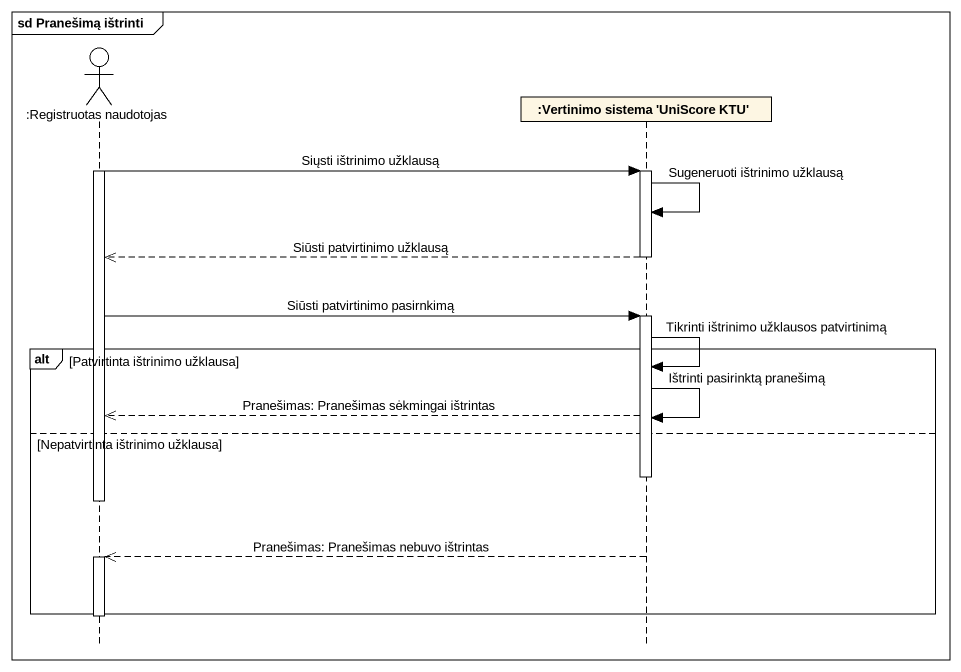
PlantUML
@startuml
mainframe sd Pranešimą ištrinti
hide footbox
actor ":Registruotas naudotojas" as Registruotas_naudotojas
participant ":Vertinimo sistema 'UniScore KTU'" as Vertinimo_sistema_UniScore

activate Registruotas_naudotojas
Registruotas_naudotojas -> Vertinimo_sistema_UniScore : Siųsti ištrinimo užklausą
activate Vertinimo_sistema_UniScore
Vertinimo_sistema_UniScore -> Vertinimo_sistema_UniScore : Sugeneruoti ištrinimo užklausą
Vertinimo_sistema_UniScore -->> Registruotas_naudotojas : Siūsti patvirtinimo užklausą
deactivate Vertinimo_sistema_UniScore
Registruotas_naudotojas -> Vertinimo_sistema_UniScore : Siūsti patvirtinimo pasirnkimą
activate Vertinimo_sistema_UniScore
alt Patvirtinta ištrinimo užklausa
  Vertinimo_sistema_UniScore -> Vertinimo_sistema_UniScore : Tikrinti ištrinimo užklausos patvirtinimą
  Vertinimo_sistema_UniScore -->> Registruotas_naudotojas : Pranešimas: Pranešimas sėkmingai ištrintas
  Vertinimo_sistema_UniScore -> Vertinimo_sistema_UniScore : Ištrinti pasirinktą pranešimą
else Nepatvirtinta ištrinimo užklausa
  deactivate Vertinimo_sistema_UniScore
  deactivate Registruotas_naudotojas
  Vertinimo_sistema_UniScore -->> Registruotas_naudotojas : Pranešimas: Pranešimas nebuvo ištrintas
  activate Registruotas_naudotojas
end
deactivate Registruotas_naudotojas
@enduml
